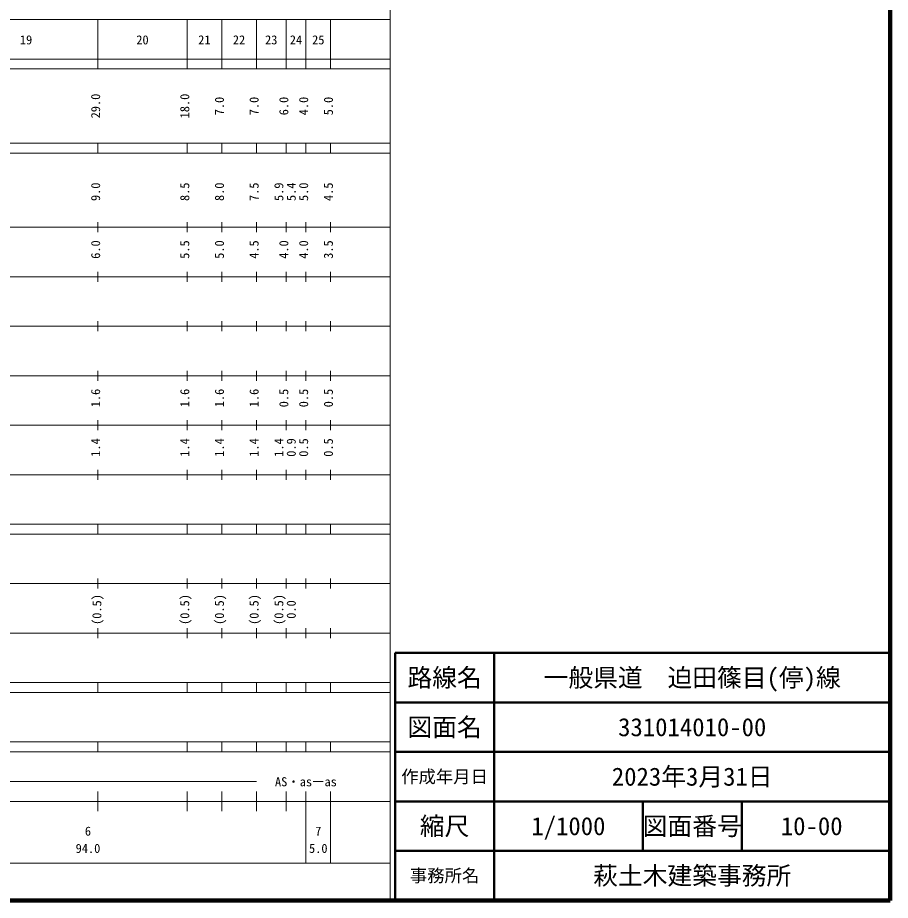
# Model space of a CAD drawing. Units: millimetres on the paper, enlarged 1000 times. Extents: x 40000 to 680000, y 20000 to 380000.
# Drawn here: x 503805 to 680000, y 20000 to 198357 of the extents above; entities that cross this region are included whole.
import ezdxf
from ezdxf.enums import TextEntityAlignment as Align

# ---------------------------------------------------------------- set-up
doc = ezdxf.new("R2010")
doc.units = ezdxf.units.MM
doc.header["$LTSCALE"] = 1000
for name, color, linetype, lineweight in [('M-TTL', 2, 'Continuous', 140), ('M-TTL-BAND', 7, 'Continuous', 13), ('M-TTL-FRAM', 2, 'Continuous', 50), ('M-TTL-LINE', 7, 'Continuous', 50)]:
    doc.layers.add(name, color=color, linetype=linetype, lineweight=lineweight)
doc.layers.add('M-TTL-TXT', color=7, linetype='Continuous')
doc.styles.add('ＭＳ ゴシック', font='')
doc.styles.get('ＭＳ ゴシック').set_extended_font_data('MS Gothic')

msp = doc.modelspace()

# ---------------------------------------------------------------- linework, layer by layer
at = {"layer": 'M-TTL'}
for p, q in [((680000, 20000), (680000, 380000)), ((40000, 20000), (680000, 20000))]:
    msp.add_line(p, q, dxfattribs=at)
at = {"layer": 'M-TTL-BAND'}
for p, q in [((579000, 20000), (579000, 370000)), ((68000, 198000), (579000, 198000)), ((520000, 188000), (520000, 198000)), ((538000, 188000), (538000, 198000)), ((545000, 188000), (545000, 198000)), ((552000, 188000), (552000, 198000)), ((558000, 188000), (558000, 198000)), ((562000, 188000), (562000, 198000)), ((567000, 188000), (567000, 198000)), ((40000, 190000), (579000, 190000)), ((40000, 188000), (579000, 188000)), ((40000, 188000), (579000, 188000)), ((40000, 173000), (579000, 173000)), ((520000, 171000), (520000, 173000)), ((538000, 171000), (538000, 173000)), ((545000, 171000), (545000, 173000)), ((552000, 171000), (552000, 173000)), ((558000, 171000), (558000, 173000)), ((562000, 171000), (562000, 173000)), ((567000, 171000), (567000, 173000)), ((40000, 171000), (579000, 171000)), ((520000, 155000), (520000, 157000)), ((538000, 155000), (538000, 157000)), ((545000, 155000), (545000, 157000)), ((552000, 155000), (552000, 157000)), ((558000, 155000), (558000, 157000)), ((562000, 155000), (562000, 157000)), ((567000, 155000), (567000, 157000)), ((40000, 156000), (579000, 156000)), ((520000, 145000), (520000, 147000)), ((538000, 145000), (538000, 147000)), ((545000, 145000), (545000, 147000)), ((552000, 145000), (552000, 147000)), ((558000, 145000), (558000, 147000)), ((562000, 145000), (562000, 147000)), ((567000, 145000), (567000, 147000)), ((46000, 146000), (579000, 146000)), ((52000, 136000), (579000, 136000)), ((520000, 135000), (520000, 137000)), ((538000, 135000), (538000, 137000)), ((545000, 135000), (545000, 137000)), ((552000, 135000), (552000, 137000)), ((558000, 135000), (558000, 137000)), ((562000, 135000), (562000, 137000)), ((567000, 135000), (567000, 137000)), ((520000, 125000), (520000, 127000)), ((538000, 125000), (538000, 127000)), ((545000, 125000), (545000, 127000)), ((552000, 125000), (552000, 127000)), ((558000, 125000), (558000, 127000)), ((562000, 125000), (562000, 127000)), ((567000, 125000), (567000, 127000)), ((46000, 126000), (579000, 126000)), ((52000, 116000), (579000, 116000)), ((520000, 115000), (520000, 117000)), ((538000, 115000), (538000, 117000)), ((545000, 115000), (545000, 117000)), ((552000, 115000), (552000, 117000)), ((558000, 115000), (558000, 117000)), ((562000, 115000), (562000, 117000)), ((567000, 115000), (567000, 117000)), ((46000, 106000), (579000, 106000)), ((520000, 107000), (520000, 105000)), ((538000, 107000), (538000, 105000)), ((545000, 107000), (545000, 105000)), ((552000, 107000), (552000, 105000)), ((558000, 107000), (558000, 105000)), ((562000, 107000), (562000, 105000)), ((567000, 107000), (567000, 105000)), ((40000, 96000), (579000, 96000)), ((520000, 94000), (520000, 96000)), ((538000, 94000), (538000, 96000)), ((545000, 94000), (545000, 96000)), ((552000, 94000), (552000, 96000)), ((558000, 94000), (558000, 96000)), ((562000, 94000), (562000, 96000)), ((567000, 94000), (567000, 96000)), ((40000, 94000), (579000, 94000)), ((49000, 84000), (579000, 84000)), ((520000, 83000), (520000, 85000)), ((538000, 83000), (538000, 85000)), ((545000, 83000), (545000, 85000)), ((552000, 83000), (552000, 85000)), ((558000, 83000), (558000, 85000)), ((562000, 83000), (562000, 85000)), ((567000, 83000), (567000, 85000)), ((520000, 73000), (520000, 75000)), ((538000, 73000), (538000, 75000)), ((545000, 73000), (545000, 75000)), ((552000, 73000), (552000, 75000)), ((558000, 73000), (558000, 75000)), ((562000, 73000), (562000, 75000)), ((567000, 73000), (567000, 75000)), ((40000, 74000), (579000, 74000)), ((40000, 64000), (579000, 64000)), ((520000, 62000), (520000, 64000)), ((538000, 62000), (538000, 64000)), ((545000, 62000), (545000, 64000)), ((552000, 62000), (552000, 64000)), ((558000, 62000), (558000, 64000)), ((562000, 62000), (562000, 64000)), ((567000, 62000), (567000, 64000)), ((40000, 62000), (579000, 62000)), ((40000, 52000), (579000, 52000)), ((520000, 50000), (520000, 52000)), ((538000, 50000), (538000, 52000)), ((545000, 50000), (545000, 52000)), ((552000, 50000), (552000, 52000)), ((558000, 50000), (558000, 52000)), ((562000, 50000), (562000, 52000)), ((567000, 50000), (567000, 52000)), ((40000, 50000), (579000, 50000)), ((286500, 44000), (552000, 44000)), ((563500, 44000), (565500, 44000)), ((520000, 38000), (520000, 42000)), ((538000, 38000), (538000, 42000)), ((545000, 38000), (545000, 42000)), ((552000, 38000), (552000, 42000)), ((558000, 38000), (558000, 42000)), ((562000, 27500), (562000, 42000)), ((567000, 27500), (567000, 42000)), ((40000, 40000), (579000, 40000)), ((68000, 27500), (579000, 27500))]:
    msp.add_line(p, q, dxfattribs=at)
at = {"layer": 'M-TTL-FRAM'}
for p, q in [((680000, 70000), (580000, 70000)), ((580000, 70000), (580000, 20000))]:
    msp.add_line(p, q, dxfattribs=at)
at = {"layer": 'M-TTL-LINE'}
for p, q in [((600000, 70000), (600000, 20000)), ((680000, 60000), (580000, 60000)), ((680000, 50000), (580000, 50000)), ((680000, 40000), (580000, 40000)), ((630000, 40000), (630000, 30000)), ((650000, 40000), (650000, 30000)), ((680000, 30000), (580000, 30000))]:
    msp.add_line(p, q, dxfattribs=at)

# ---------------------------------------------------------------- texts
at = {"layer": 'M-TTL-BAND', "style": 'ＭＳ ゴシック'}
for s, p in [('19', (505500, 192405)), ('20', (529000, 192405)), ('21', (541500, 192405)), ('22', (548500, 192405)), ('23', (555000, 192405)), ('24', (560000, 192405)), ('25', (564500, 192405)), ('AS・as', (559500, 42500)), ('as', (567000, 42500)), ('6', (518000, 32523)), ('7', (564500, 32523)), ('94.0', (518000, 29033)), ('5.0', (564500, 29033))]:
    msp.add_text(s, height=1833, dxfattribs=at).set_placement(p, align=Align.BOTTOM_CENTER)
for s, p in [('29.0', (521000, 180500)), ('18.0', (539000, 180500)), ('7.0', (546000, 180500)), ('7.0', (553000, 180500)), ('6.0', (559000, 180500)), ('4.0', (563000, 180500)), ('5.0', (568000, 180500)), ('9.0', (521000, 163174)), ('8.5', (539000, 163174)), ('8.0', (546000, 163174)), ('7.5', (553000, 163174)), ('5.9', (558000, 163174)), ('5.4', (560500, 163174)), ('5.0', (563000, 163174)), ('4.5', (568000, 163174)), ('6.0', (521000, 151500)), ('5.5', (539000, 151500)), ('5.0', (546000, 151500)), ('4.5', (553000, 151500)), ('4.0', (559000, 151500)), ('4.0', (563000, 151500)), ('3.5', (568000, 151500)), ('1.6', (521000, 121500)), ('1.6', (539000, 121500)), ('1.6', (546000, 121500)), ('1.6', (553000, 121500)), ('0.5', (559000, 121500)), ('0.5', (563000, 121500)), ('0.5', (568000, 121500)), ('1.4', (521000, 111500)), ('1.4', (539000, 111500)), ('1.4', (546000, 111500)), ('1.4', (553000, 111500)), ('1.4', (558000, 111500)), ('0.9', (560500, 111500)), ('0.5', (563000, 111500)), ('0.5', (568000, 111500)), ('(0.5)', (521250, 78764)), ('(0.5)', (539000, 78764)), ('(0.5)', (546000, 78764)), ('(0.5)', (553000, 78764)), ('(0.5)', (558000, 78764)), ('0.0', (560500, 78764))]:
    msp.add_text(s, height=1833, rotation=90, dxfattribs=at).set_placement(p, align=Align.BOTTOM_CENTER)
at = {"layer": 'M-TTL-TXT', "style": 'ＭＳ ゴシック'}
for s, height, p in [('路線名', 3666, (590000, 65000)), ('路線名', 3666, (590000, 65000)), ('一般県道\u3000迫田篠目(停)線', 3666, (640000, 65000)), ('図面名', 3666, (590000, 55000)), ('図面名', 3666, (590000, 55000)), ('331014010-00', 3666, (640000, 55000)), ('作成年月日', 2566, (590000, 45000)), ('作成年月日', 2566, (590000, 45000)), ('2023年3月31日', 3666, (640000, 45000)), ('縮尺', 3666, (590000, 35000)), ('縮尺', 3666, (590000, 35000)), ('1/1000', 3666, (615000, 35000)), ('図面番号', 3666, (640000, 35000)), ('図面番号', 3666, (640000, 35000)), ('10-00', 3666, (664125, 35000)), ('萩土木建築事務所', 3666, (640000, 25000)), ('事務所名', 2566, (590000, 25000)), ('事務所名', 2566, (590000, 25000))]:
    msp.add_text(s, height=height, dxfattribs=at).set_placement(p, align=Align.MIDDLE_CENTER)

doc.saveas('drawing.dxf')
